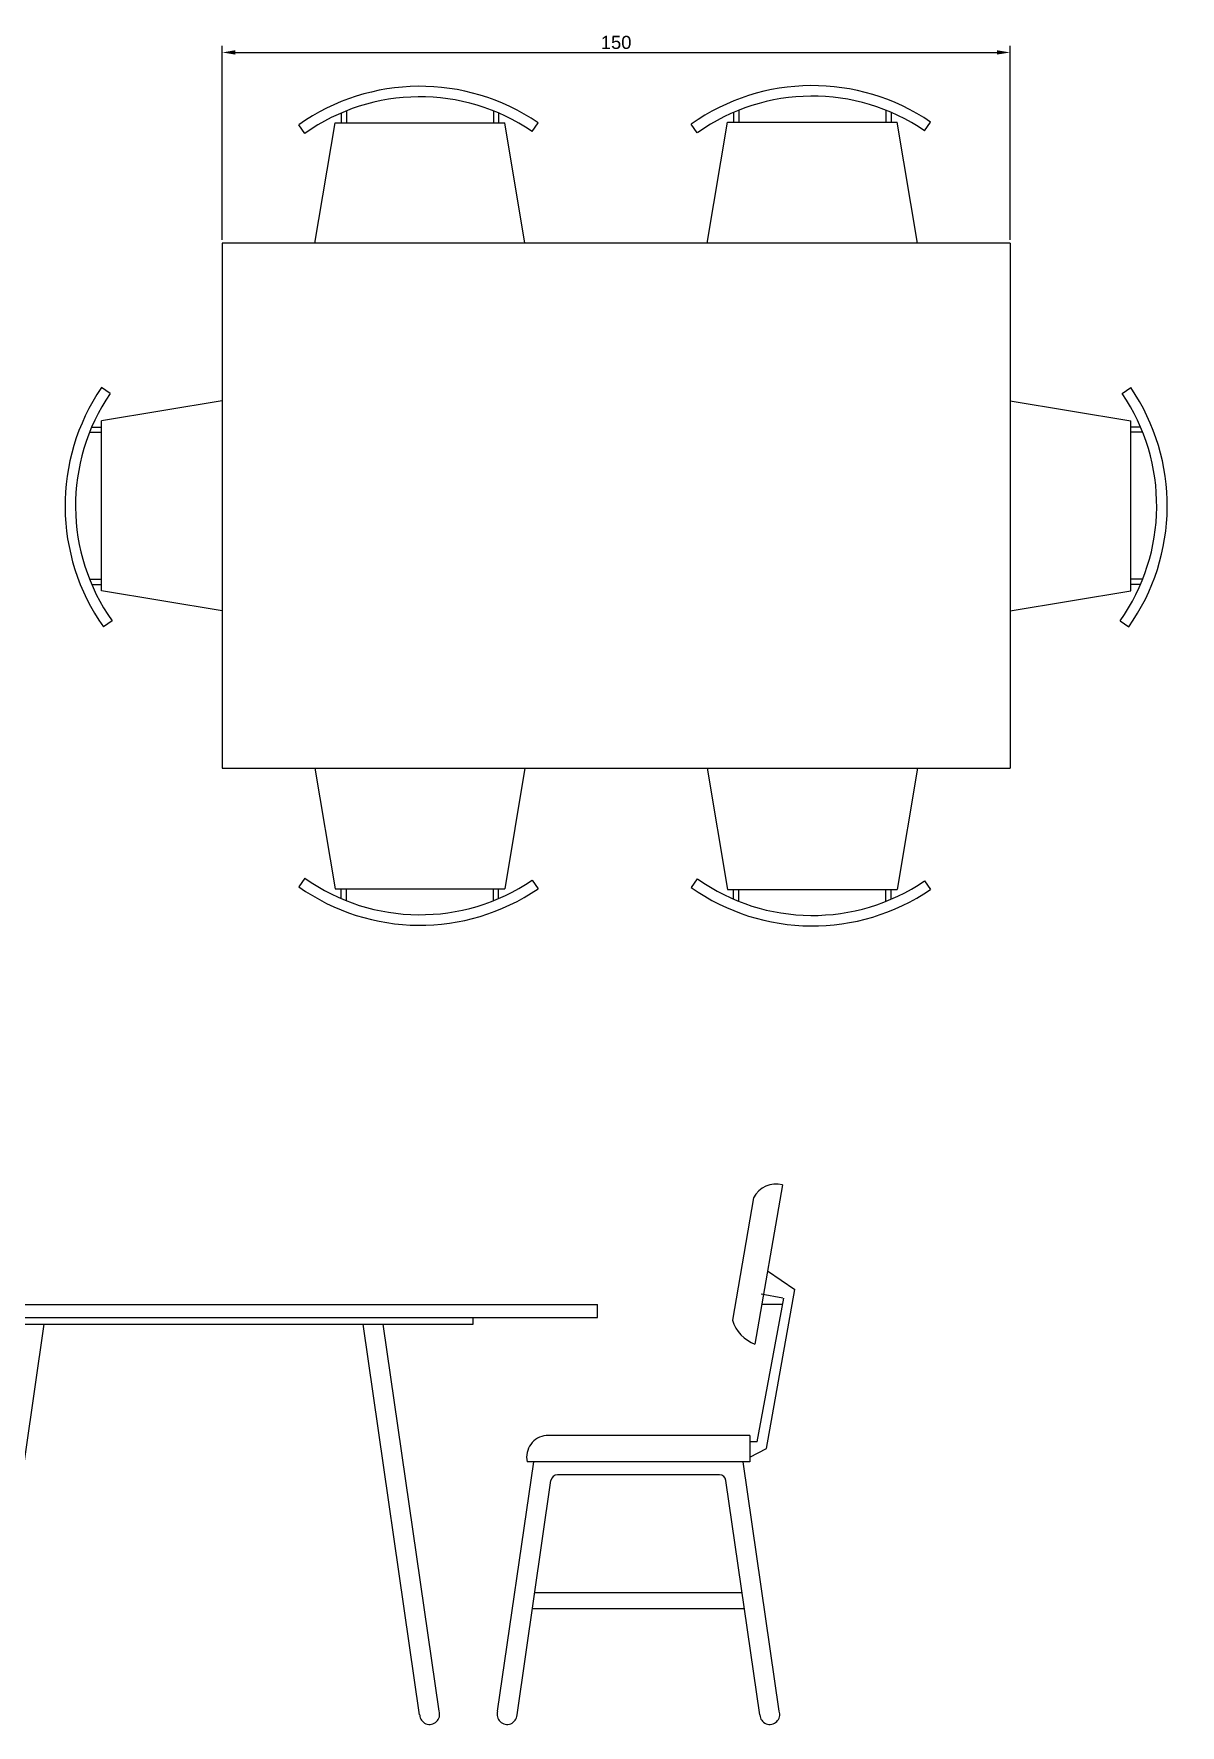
# Model space of a CAD drawing. Header units: centimetres. Extents: x 2875 to 772479, y 1169 to 447767.
# Drawn here: x 3408.9 to 3627.2, y 1367.2 to 1689.3 of the extents above; entities that cross this region are included whole.
import ezdxf

# ---------------------------------------------------------------- set-up
doc = ezdxf.new("R2010")
doc.units = ezdxf.units.CM
doc.layers.add('7', color=7, linetype='Continuous')
doc.styles.get("Standard").update_dxf_attribs({"font": 'arial.ttf'})
doc.dimstyles.new('ISO-25', dxfattribs={"dimtxt": 2.5, "dimasz": 2.5, "dimexe": 1.25, "dimexo": 0.625, "dimtad": 1, "dimtxsty": 'Standard', "dimcen": 2.5, "dimadec": 0, "dimazin": 0, "dimtfac": 1, "dimtmove": 0, "dimatfit": 3, "dimfxl": 1, "dimarcsym": 0})

# ---------------------------------------------------------------- blocks, each defined once
blk = doc.blocks.new('01 Mesa elev')
at = {"linetype": 'Continuous', "ltscale": 0.25}
for p, q in [((-1.5359, 1.0272), (-1.4834, 0.7239)), ((-1.4809, 1.0025), (-1.4407, 0.7694)), ((0.6133, 1.0025), (0.5731, 0.7694)), ((0.6683, 1.0272), (0.6158, 0.7239)), ((-1.5076, 0.8636), (-1.5596, 0.8283)), ((0.64, 0.8636), (0.692, 0.8283)), ((-1.5056, 0.5254), (-1.5596, 0.8283)), ((-1.4876, 0.5381), (-1.5385, 0.8117)), ((-1.5367, 0.8117), (-1.4952, 0.8189)), ((0.62, 0.5381), (0.6709, 0.8117)), ((0.6691, 0.8117), (0.6277, 0.8189)), ((0.638, 0.5254), (0.692, 0.8283)), ((-1.4966, 0.8), (-1.5363, 0.8)), ((0.629, 0.8), (0.6687, 0.8)), ((-1.4734, 0.55), (-1.0858, 0.55)), ((-1.4734, 0.55), (-1.4734, 0.5)), ((0.6059, 0.55), (0.2183, 0.55)), ((0.6059, 0.55), (0.6059, 0.5)), ((-1.4734, 0.5086), (-1.5056, 0.5254)), ((-1.4876, 0.5381), (-1.4734, 0.5381)), ((0.62, 0.5381), (0.6059, 0.5381)), ((0.6059, 0.5086), (0.638, 0.5254)), ((-1.4734, 0.5), (-1.0496, 0.5)), ((0.6059, 0.5), (0.182, 0.5)), ((-1.4157, 0.475), (-1.1073, 0.475)), ((0.5481, 0.475), (0.2398, 0.475)), ((-1.4591, 0.25), (-1.064, 0.25)), ((0.5915, 0.25), (0.1964, 0.25)), ((-1.4634, 0.22), (-1.0596, 0.22)), ((0.5958, 0.22), (0.1921, 0.22))]:
    blk.add_line(p, q, dxfattribs=at)
for p, q in [((-1.1838, 0.7747), (-1.1838, 0.7997)), ((-1.1838, 0.7997), (-1.1838, 0.7747)), ((-1.1838, 0.7997), (0.3162, 0.7997)), ((-1.1838, 0.7747), (0.3162, 0.7747)), ((-0.9467, 0.7622), (-0.9467, 0.7747)), ((0.0791, 0.7622), (0.0791, 0.7747)), ((0.3162, 0.7747), (0.3162, 0.7997)), ((-0.9467, 0.7622), (0.0791, 0.7622)), ((-0.8819, 0.0249), (-0.7753, 0.7622)), ((-0.8449, 0.0178), (-0.7373, 0.7622)), ((-0.0226, 0.0178), (-0.1303, 0.7622)), ((0.0144, 0.0249), (-0.0923, 0.7622)), ((-1.5296, 0.0249), (-1.4609, 0.5)), ((-0.9934, 0.0249), (-1.0621, 0.5)), ((0.1258, 0.0249), (0.1945, 0.5)), ((0.6621, 0.0249), (0.5934, 0.5)), ((-1.4927, 0.0178), (-1.4281, 0.4643)), ((-1.0304, 0.0178), (-1.095, 0.4643)), ((0.1628, 0.0178), (0.2274, 0.4643)), ((0.6251, 0.0178), (0.5605, 0.4643))]:
    blk.add_line(p, q)
for centre, radius, start, end in [((-1.5232, 0.9819), 0.047, 25.9697, 105.6546), ((0.6556, 0.9819), 0.047, 74.3454, 154.0303), ((-1.509, 0.7907), 0.0716, 290.9611, 342.6965), ((0.6414, 0.7907), 0.0716, 197.3035, 249.0389), ((-1.0903, 0.5087), 0.0416, 347.9511, 83.8744), ((0.2227, 0.5087), 0.0416, 96.1256, 192.0489)]:
    blk.add_arc(centre, radius, start, end, dxfattribs=at)
for centre, radius, start, end in [((-1.4157, 0.4625), 0.0125, 90, 171.771), ((-1.1073, 0.4625), 0.0125, 8.229, 90), ((0.2398, 0.4625), 0.0125, 90, 171.771), ((0.5481, 0.4625), 0.0125, 8.229, 90), ((-1.5117, 0.0187), 0.019, 160.809, 357.2887), ((-1.0114, 0.0187), 0.019, 182.7113, 19.191), ((-0.864, 0.0187), 0.019, 160.809, 357.2887), ((-0.0036, 0.0187), 0.019, 182.7113, 19.191), ((0.1438, 0.0187), 0.019, 160.809, 357.2887), ((0.6441, 0.0187), 0.019, 182.7113, 19.191)]:
    blk.add_arc(centre, radius, start, end)
blk = doc.blocks.new('02 Mesa 6 pers')
for p, q in [((-1.3427, 0.2092), (-1.3543, 0.2255)), ((-1.3236, 0), (-1.2853, 0.2295)), ((-1.2853, 0.2295), (-0.962, 0.2295)), ((-1.2737, 0.248), (-1.2737, 0.2295)), ((-1.2637, 0.2521), (-1.2637, 0.2295)), ((-0.9837, 0.2521), (-0.9837, 0.2295)), ((-0.9737, 0.248), (-0.9737, 0.2295)), ((-0.9238, 0), (-0.962, 0.2295)), ((-0.9099, 0.2129), (-0.8987, 0.2295)), ((-0.5954, 0.2105), (-0.6069, 0.2268)), ((-0.5765, 0), (-0.538, 0.2307)), ((-0.538, 0.2307), (-0.2147, 0.2307)), ((-0.5263, 0.2493), (-0.5263, 0.2307)), ((-0.5163, 0.2534), (-0.5163, 0.2307)), ((-0.2363, 0.2534), (-0.2363, 0.2307)), ((-0.2263, 0.2493), (-0.2263, 0.2307)), ((-0.1762, 0), (-0.2147, 0.2307)), ((-0.1626, 0.2142), (-0.1513, 0.2307)), ((-1.5, 0), (-1.5, -1)), ((0, 0), (-1.5, 0)), ((0, 0), (0, -1)), ((-1.7135, -0.2863), (-1.73, -0.275)), ((0.2135, -0.2863), (0.23, -0.275)), ((-1.5, -0.3), (-1.73, -0.3383)), ((0, -0.3), (0.23, -0.3383)), ((-1.7485, -0.35), (-1.73, -0.35)), ((-1.73, -0.6617), (-1.73, -0.3383)), ((0.23, -0.6617), (0.23, -0.3383)), ((0.2485, -0.35), (0.23, -0.35)), ((-1.7527, -0.36), (-1.73, -0.36)), ((0.2527, -0.36), (0.23, -0.36)), ((-1.7527, -0.64), (-1.73, -0.64)), ((0.2527, -0.64), (0.23, -0.64)), ((-1.7485, -0.65), (-1.73, -0.65)), ((-1.5, -0.7), (-1.73, -0.6617)), ((0, -0.7), (0.23, -0.6617)), ((0.2485, -0.65), (0.23, -0.65)), ((-1.7098, -0.7191), (-1.7261, -0.7306)), ((0.2098, -0.7191), (0.2261, -0.7306)), ((-1.5, -1), (0, -1)), ((-1.3236, -1), (-1.2853, -1.2295)), ((-0.9238, -1), (-0.962, -1.2295)), ((-0.5765, -1), (-0.538, -1.2307)), ((-0.1762, -1), (-0.2147, -1.2307)), ((-1.3427, -1.2092), (-1.3543, -1.2255)), ((-0.9099, -1.2129), (-0.8987, -1.2295)), ((-0.5954, -1.2105), (-0.6069, -1.2268)), ((-0.1626, -1.2142), (-0.1513, -1.2307)), ((-1.2853, -1.2295), (-0.962, -1.2295)), ((-1.2737, -1.248), (-1.2737, -1.2295)), ((-1.2637, -1.2521), (-1.2637, -1.2295)), ((-0.9837, -1.2521), (-0.9837, -1.2295)), ((-0.9737, -1.248), (-0.9737, -1.2295)), ((-0.538, -1.2307), (-0.2147, -1.2307)), ((-0.5263, -1.2493), (-0.5263, -1.2307)), ((-0.5163, -1.2534), (-0.5163, -1.2307)), ((-0.2363, -1.2534), (-0.2363, -1.2307)), ((-0.2263, -1.2493), (-0.2263, -1.2307))]:
    blk.add_line(p, q)
for centre, radius, start, end in [((-1.1237, -0.1003), 0.3992, 55.6958, 125.2865), ((-0.3763, -0.099), 0.3992, 55.6958, 125.2865), ((-1.1237, -0.1003), 0.3792, 55.6958, 125.2865), ((-0.3763, -0.099), 0.3792, 55.6958, 125.2865), ((-1.4002, -0.5), 0.3992, 145.6958, 215.2865), ((-1.4002, -0.5), 0.3792, 145.6958, 215.2865), ((-0.0998, -0.5), 0.3792, 324.7135, 34.3042), ((-0.0998, -0.5), 0.3992, 324.7135, 34.3042), ((-1.1237, -0.8997), 0.3792, 234.7135, 304.3042), ((-0.3763, -0.901), 0.3792, 234.7135, 304.3042), ((-1.1237, -0.8997), 0.3992, 234.7135, 304.3042), ((-0.3763, -0.901), 0.3992, 234.7135, 304.3042)]:
    blk.add_arc(centre, radius, start, end)
blk = doc.blocks.new('*D81')
at = {"layer": '7', "color": 0, "lineweight": -2, "transparency": 16777216}
for p, q in [((3444.8, 1650.06), (3444.8, 1687.03)), ((3447.3, 1685.78), (3592.3, 1685.78)), ((3594.8, 1650.06), (3594.8, 1687.03))]:
    blk.add_line(p, q, dxfattribs=at)
at = {"layer": '7', "color": 0, "transparency": 16777216}
for points in [[(3447.3, 1686.2), (3447.3, 1685.37), (3444.8, 1685.78)], [(3592.3, 1686.2), (3592.3, 1685.37), (3594.8, 1685.78)]]:
    blk.add_solid(points, dxfattribs=at)
at = {"layer": 'Defpoints', "color": 0, "transparency": 16777216}
for p in [(3594.8, 1685.78), (3444.8, 1649.44), (3594.8, 1649.44)]:
    blk.add_point(p, dxfattribs=at)
at = {"layer": '7', "color": 0, "transparency": 16777216, "insert": (3519.8, 1687.68), "char_height": 2.5, "attachment_point": 5}
blk.add_mtext('150', dxfattribs=at)

msp = doc.modelspace()

# ---------------------------------------------------------------- block references
at = {"xscale": 100, "yscale": 100, "zscale": 100}
for name, p in [('02 Mesa 6 pers', (3594.799, 1649.437)), ('01 Mesa elev', (3484.65, 1367.37))]:
    msp.add_blockref(name, p, dxfattribs=at)

# ---------------------------------------------------------------- dimensions: what is measured, and where the dimension line sits
at = {"layer": '7'}
dim = msp.add_linear_dim(base=(3594.799, 1685.783), p1=(3444.799, 1649.437), p2=(3594.799, 1649.437), dimstyle='ISO-25', dxfattribs=at)
dim.commit()
dim.dimension.update_dxf_attribs({"geometry": '*D81', "text_midpoint": (3519.799, 1687.685)})

doc.saveas('drawing.dxf')
